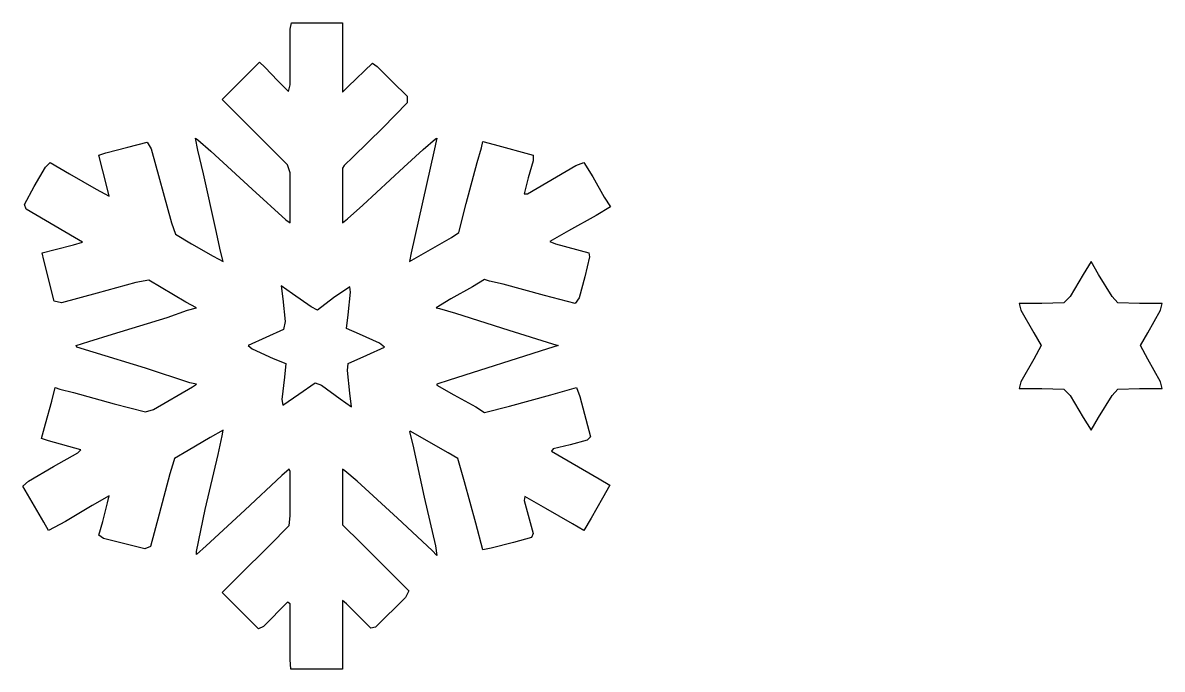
# Model space of a CAD drawing. Header units: centimetres. Extents: x -162 to 48, y -78 to 11.
# Drawn here: x -146.53 to -125.26, y -30.01 to -17.95 of the extents above; entities that cross this region are included whole.
import ezdxf

# ---------------------------------------------------------------- set-up
doc = ezdxf.new("R2010")
doc.units = ezdxf.units.CM
doc.header["$MEASUREMENT"] = 0
doc.layers.add('layer 1', color=7, linetype='Continuous')

msp = doc.modelspace()

# ---------------------------------------------------------------- linework, layer by layer
at = {"layer": 'layer 1', "color": 140}
for points, knots in [([(-135.82804, -21.5474), (-135.82804, -21.5474), (-135.55673, -21.38168), (-135.55673, -21.38168), (-135.55673, -21.38168), (-135.55673, -21.38168), (-135.67739, -21.20091), (-135.67739, -21.20091), (-135.67739, -21.20091), (-135.67739, -21.20091), (-135.8883, -20.82444), (-135.8883, -20.82444), (-135.8883, -20.82444), (-135.8883, -20.82444), (-136.05401, -20.55327), (-136.05401, -20.55327), (-136.05401, -20.55327), (-136.05401, -20.55327), (-136.20481, -20.61353), (-136.20481, -20.61353), (-136.20481, -20.61353), (-136.20481, -20.61353), (-137.10883, -21.14065), (-137.10883, -21.14065), (-137.10883, -21.14065), (-137.10883, -21.14065), (-137.16909, -21.14065), (-137.16909, -21.14065), (-137.16909, -21.14065), (-137.16909, -21.14065), (-137.09377, -20.8395), (-137.09377, -20.8395), (-137.09377, -20.8395), (-137.09377, -20.8395), (-137.00338, -20.52315), (-137.00338, -20.52315), (-137.00338, -20.52315), (-137.00338, -20.52315), (-137.00338, -20.41769), (-137.00338, -20.41769), (-137.00338, -20.41769), (-137.00338, -20.41769), (-137.72678, -20.222), (-137.72678, -20.222), (-137.72678, -20.222), (-137.72678, -20.222), (-137.93769, -20.16174), (-137.93769, -20.16174), (-137.93769, -20.16174), (-137.93769, -20.16174), (-137.96782, -20.28211), (-137.96782, -20.28211), (-137.96782, -20.28211), (-137.96782, -20.28211), (-138.04314, -20.55327), (-138.04314, -20.55327), (-138.04314, -20.55327), (-138.04314, -20.55327), (-138.25404, -21.32143), (-138.25404, -21.32143), (-138.25404, -21.32143), (-138.25404, -21.32143), (-138.38977, -21.86361), (-138.38977, -21.86361), (-138.38977, -21.86361), (-138.38977, -21.86361), (-138.52536, -21.95399), (-138.52536, -21.95399), (-138.52536, -21.95399), (-138.52536, -21.95399), (-138.91719, -22.17996), (-138.91719, -22.17996), (-138.91719, -22.17996), (-138.91719, -22.17996), (-139.26367, -22.37581), (-139.26367, -22.37581), (-139.26367, -22.37581), (-139.26367, -22.37581), (-139.30887, -22.40593), (-139.30887, -22.40593), (-139.30887, -22.40593), (-139.30887, -22.40593), (-139.27874, -22.24022), (-139.27874, -22.24022), (-139.27874, -22.24022), (-139.27874, -22.24022), (-138.85678, -20.35743), (-138.85678, -20.35743), (-138.85678, -20.35743), (-138.85678, -20.35743), (-138.79652, -20.10148), (-138.79652, -20.10148), (-138.79652, -20.10148), (-138.79652, -20.10148), (-138.82665, -20.11655), (-138.82665, -20.11655), (-138.82665, -20.11655), (-138.82665, -20.11655), (-139.05277, -20.31224), (-139.05277, -20.31224), (-139.05277, -20.31224), (-139.05277, -20.31224), (-139.41447, -20.64366), (-139.41447, -20.64366), (-139.41447, -20.64366), (-139.41447, -20.64366), (-140.18291, -21.35155), (-140.18291, -21.35155), (-140.18291, -21.35155), (-140.18291, -21.35155), (-140.46914, -21.60765), (-140.46914, -21.60765), (-140.46914, -21.60765), (-140.46914, -21.60765), (-140.55968, -21.68283), (-140.55968, -21.68283), (-140.55968, -21.68283), (-140.55968, -21.68283), (-140.55968, -21.42688), (-140.55968, -21.42688), (-140.55968, -21.42688), (-140.55968, -21.42688), (-140.55968, -20.96002), (-140.55968, -20.96002), (-140.55968, -20.96002), (-140.55968, -20.96002), (-140.55968, -20.65873), (-140.55968, -20.65873), (-140.55968, -20.65873), (-140.55968, -20.65873), (-140.52955, -20.61353), (-140.52955, -20.61353), (-140.52955, -20.61353), (-140.52955, -20.61353), (-140.36369, -20.44782), (-140.36369, -20.44782), (-140.36369, -20.44782), (-140.36369, -20.44782), (-139.80615, -19.90564), (-139.80615, -19.90564), (-139.80615, -19.90564), (-139.80615, -19.90564), (-139.35406, -19.43878), (-139.35406, -19.43878), (-139.35406, -19.43878), (-139.35406, -19.43878), (-139.35406, -19.31827), (-139.35406, -19.31827), (-139.35406, -19.31827), (-139.35406, -19.31827), (-139.62537, -19.0471), (-139.62537, -19.0471), (-139.62537, -19.0471), (-139.62537, -19.0471), (-139.91175, -18.76087), (-139.91175, -18.76087), (-139.91175, -18.76087), (-139.91175, -18.76087), (-140.00214, -18.70076), (-140.00214, -18.70076), (-140.00214, -18.70076), (-140.00214, -18.70076), (-140.45423, -19.13749), (-140.45423, -19.13749), (-140.45423, -19.13749), (-140.45423, -19.13749), (-140.55968, -19.24294), (-140.55968, -19.24294), (-140.55968, -19.24294), (-140.55968, -19.24294), (-140.55968, -18.89645), (-140.55968, -18.89645), (-140.55968, -18.89645), (-140.55968, -18.89645), (-140.55968, -18.32414), (-140.55968, -18.32414), (-140.55968, -18.32414), (-140.55968, -18.32414), (-140.55968, -17.94768), (-140.55968, -17.94768), (-140.55968, -17.94768), (-140.55968, -17.94768), (-140.72539, -17.94768), (-140.72539, -17.94768), (-140.72539, -17.94768), (-140.72539, -17.94768), (-141.14735, -17.94768), (-141.14735, -17.94768), (-141.14735, -17.94768), (-141.14735, -17.94768), (-141.5089, -17.94768), (-141.5089, -17.94768), (-141.5089, -17.94768), (-141.5089, -17.94768), (-141.53918, -18.06805), (-141.53918, -18.06805), (-141.53918, -18.06805), (-141.53918, -18.06805), (-141.53918, -19.10736), (-141.53918, -19.10736), (-141.53918, -19.10736), (-141.53918, -19.10736), (-141.56931, -19.22788), (-141.56931, -19.22788), (-141.56931, -19.22788), (-141.56931, -19.22788), (-141.76515, -19.03204), (-141.76515, -19.03204), (-141.76515, -19.03204), (-141.76515, -19.03204), (-142.00618, -18.77594), (-142.00618, -18.77594), (-142.00618, -18.77594), (-142.00618, -18.77594), (-142.11164, -18.6857), (-142.11164, -18.6857), (-142.11164, -18.6857), (-142.11164, -18.6857), (-142.30763, -18.88139), (-142.30763, -18.88139), (-142.30763, -18.88139), (-142.30763, -18.88139), (-142.60892, -19.18268), (-142.60892, -19.18268), (-142.60892, -19.18268), (-142.60892, -19.18268), (-142.80491, -19.37852), (-142.80491, -19.37852), (-142.80491, -19.37852), (-142.80491, -19.37852), (-142.75971, -19.42357), (-142.75971, -19.42357), (-142.75971, -19.42357), (-142.75971, -19.42357), (-142.57879, -19.60435), (-142.57879, -19.60435), (-142.57879, -19.60435), (-142.57879, -19.60435), (-142.02125, -20.16174), (-142.02125, -20.16174), (-142.02125, -20.16174), (-142.02125, -20.16174), (-141.58437, -20.59847), (-141.58437, -20.59847), (-141.58437, -20.59847), (-141.58437, -20.59847), (-141.53918, -20.74912), (-141.53918, -20.74912), (-141.53918, -20.74912), (-141.53918, -20.74912), (-141.53918, -21.18584), (-141.53918, -21.18584), (-141.53918, -21.18584), (-141.53918, -21.18584), (-141.53918, -21.59259), (-141.53918, -21.59259), (-141.53918, -21.59259), (-141.53918, -21.59259), (-141.53918, -21.68283), (-141.53918, -21.68283), (-141.53918, -21.68283), (-141.53918, -21.68283), (-141.6145, -21.62272), (-141.6145, -21.62272), (-141.6145, -21.62272), (-141.6145, -21.62272), (-142.24737, -21.05026), (-142.24737, -21.05026), (-142.24737, -21.05026), (-142.24737, -21.05026), (-143.01581, -20.34237), (-143.01581, -20.34237), (-143.01581, -20.34237), (-143.01581, -20.34237), (-143.25685, -20.13161), (-143.25685, -20.13161), (-143.25685, -20.13161), (-143.25685, -20.13161), (-143.30219, -20.10148), (-143.30219, -20.10148), (-143.30219, -20.10148), (-143.30219, -20.10148), (-143.25685, -20.3273), (-143.25685, -20.3273), (-143.25685, -20.3273), (-143.25685, -20.3273), (-143.15154, -20.76418), (-143.15154, -20.76418), (-143.15154, -20.76418), (-143.15154, -20.76418), (-142.92543, -21.80335), (-142.92543, -21.80335), (-142.92543, -21.80335), (-142.92543, -21.80335), (-142.83504, -22.21009), (-142.83504, -22.21009), (-142.83504, -22.21009), (-142.83504, -22.21009), (-142.78984, -22.40593), (-142.78984, -22.40593), (-142.78984, -22.40593), (-142.78984, -22.40593), (-142.97062, -22.30048), (-142.97062, -22.30048), (-142.97062, -22.30048), (-142.97062, -22.30048), (-143.37751, -22.07451), (-143.37751, -22.07451), (-143.37751, -22.07451), (-143.37751, -22.07451), (-143.67881, -21.89374), (-143.67881, -21.89374), (-143.67881, -21.89374), (-143.67881, -21.89374), (-143.75428, -21.68283), (-143.75428, -21.68283), (-143.75428, -21.68283), (-143.75428, -21.68283), (-144.1309, -20.29732), (-144.1309, -20.29732), (-144.1309, -20.29732), (-144.1309, -20.29732), (-144.20622, -20.17681), (-144.20622, -20.17681), (-144.20622, -20.17681), (-144.20622, -20.17681), (-144.56792, -20.26719), (-144.56792, -20.26719), (-144.56792, -20.26719), (-144.56792, -20.26719), (-144.97481, -20.3725), (-144.97481, -20.3725), (-144.97481, -20.3725), (-144.97481, -20.3725), (-145.1104, -20.41769), (-145.1104, -20.41769), (-145.1104, -20.41769), (-145.1104, -20.41769), (-144.95975, -21.00507), (-144.95975, -21.00507), (-144.95975, -21.00507), (-144.95975, -21.00507), (-144.91455, -21.18584), (-144.91455, -21.18584), (-144.91455, -21.18584), (-144.91455, -21.18584), (-145.15559, -21.05026), (-145.15559, -21.05026), (-145.15559, -21.05026), (-145.15559, -21.05026), (-145.65287, -20.76418), (-145.65287, -20.76418), (-145.65287, -20.76418), (-145.65287, -20.76418), (-146.01442, -20.55327), (-146.01442, -20.55327), (-146.01442, -20.55327), (-146.01442, -20.55327), (-146.10496, -20.64366), (-146.10496, -20.64366), (-146.10496, -20.64366), (-146.10496, -20.64366), (-146.31587, -21.00507), (-146.31587, -21.00507), (-146.31587, -21.00507), (-146.31587, -21.00507), (-146.49679, -21.33649), (-146.49679, -21.33649), (-146.49679, -21.33649), (-146.49679, -21.33649), (-146.46651, -21.42688), (-146.46651, -21.42688), (-146.46651, -21.42688), (-146.46651, -21.42688), (-145.56248, -21.95399), (-145.56248, -21.95399), (-145.56248, -21.95399), (-145.56248, -21.95399), (-145.41169, -22.04438), (-145.41169, -22.04438), (-145.41169, -22.04438), (-145.41169, -22.04438), (-145.57755, -22.08958), (-145.57755, -22.08958), (-145.57755, -22.08958), (-145.57755, -22.08958), (-145.92404, -22.17996), (-145.92404, -22.17996), (-145.92404, -22.17996), (-145.92404, -22.17996), (-146.16522, -22.24022), (-146.16522, -22.24022), (-146.16522, -22.24022), (-146.16522, -22.24022), (-146.13509, -22.37581), (-146.13509, -22.37581), (-146.13509, -22.37581), (-146.13509, -22.37581), (-145.93925, -23.14396), (-145.93925, -23.14396), (-145.93925, -23.14396), (-145.93925, -23.14396), (-145.80352, -23.17409), (-145.80352, -23.17409), (-145.80352, -23.17409), (-145.80352, -23.17409), (-145.14052, -22.99331), (-145.14052, -22.99331), (-145.14052, -22.99331), (-145.14052, -22.99331), (-144.41727, -22.79747), (-144.41727, -22.79747), (-144.41727, -22.79747), (-144.41727, -22.79747), (-144.17609, -22.75227), (-144.17609, -22.75227), (-144.17609, -22.75227), (-144.17609, -22.75227), (-143.48297, -23.15902), (-143.48297, -23.15902), (-143.48297, -23.15902), (-143.48297, -23.15902), (-143.28713, -23.26447), (-143.28713, -23.26447), (-143.28713, -23.26447), (-143.28713, -23.26447), (-143.45284, -23.30952), (-143.45284, -23.30952), (-143.45284, -23.30952), (-143.45284, -23.30952), (-143.8296, -23.4451), (-143.8296, -23.4451), (-143.8296, -23.4451), (-143.8296, -23.4451), (-144.8543, -23.76146), (-144.8543, -23.76146), (-144.8543, -23.76146), (-144.8543, -23.76146), (-145.29117, -23.89704), (-145.29117, -23.89704), (-145.29117, -23.89704), (-145.29117, -23.89704), (-145.53235, -23.97237), (-145.53235, -23.97237), (-145.53235, -23.97237), (-145.53235, -23.97237), (-145.51729, -24.0025), (-145.51729, -24.0025), (-145.51729, -24.0025), (-145.51729, -24.0025), (-145.21585, -24.09274), (-145.21585, -24.09274), (-145.21585, -24.09274), (-145.21585, -24.09274), (-144.23635, -24.39403), (-144.23635, -24.39403), (-144.23635, -24.39403), (-144.23635, -24.39403), (-143.40764, -24.66519), (-143.40764, -24.66519), (-143.40764, -24.66519), (-143.40764, -24.66519), (-143.28713, -24.69532), (-143.28713, -24.69532), (-143.28713, -24.69532), (-143.28713, -24.69532), (-143.36245, -24.74052), (-143.36245, -24.74052), (-143.36245, -24.74052), (-143.36245, -24.74052), (-144.0857, -25.16218), (-144.0857, -25.16218), (-144.0857, -25.16218), (-144.0857, -25.16218), (-144.23635, -25.20737), (-144.23635, -25.20737), (-144.23635, -25.20737), (-144.23635, -25.20737), (-144.82417, -25.05673), (-144.82417, -25.05673), (-144.82417, -25.05673), (-144.82417, -25.05673), (-145.57755, -24.84582), (-145.57755, -24.84582), (-145.57755, -24.84582), (-145.57755, -24.84582), (-145.83365, -24.78571), (-145.83365, -24.78571), (-145.83365, -24.78571), (-145.83365, -24.78571), (-145.92404, -24.75543), (-145.92404, -24.75543), (-145.92404, -24.75543), (-145.92404, -24.75543), (-145.98429, -25.01153), (-145.98429, -25.01153), (-145.98429, -25.01153), (-145.98429, -25.01153), (-146.10496, -25.43335), (-146.10496, -25.43335), (-146.10496, -25.43335), (-146.10496, -25.43335), (-146.18028, -25.70436), (-146.18028, -25.70436), (-146.18028, -25.70436), (-146.18028, -25.70436), (-146.0447, -25.74956), (-146.0447, -25.74956), (-146.0447, -25.74956), (-146.0447, -25.74956), (-145.44197, -25.91527), (-145.44197, -25.91527), (-145.44197, -25.91527), (-145.44197, -25.91527), (-145.50222, -25.97553), (-145.50222, -25.97553), (-145.50222, -25.97553), (-145.50222, -25.97553), (-145.95416, -26.23163), (-145.95416, -26.23163), (-145.95416, -26.23163), (-145.95416, -26.23163), (-146.42132, -26.50264), (-146.42132, -26.50264), (-146.42132, -26.50264), (-146.42132, -26.50264), (-146.52692, -26.59303), (-146.52692, -26.59303), (-146.52692, -26.59303), (-146.52692, -26.59303), (-146.13509, -27.27079), (-146.13509, -27.27079), (-146.13509, -27.27079), (-146.13509, -27.27079), (-146.0447, -27.42144), (-146.0447, -27.42144), (-146.0447, -27.42144), (-146.0447, -27.42144), (-145.72819, -27.25573), (-145.72819, -27.25573), (-145.72819, -27.25573), (-145.72819, -27.25573), (-145.23091, -26.95443), (-145.23091, -26.95443), (-145.23091, -26.95443), (-145.23091, -26.95443), (-144.91455, -26.77381), (-144.91455, -26.77381), (-144.91455, -26.77381), (-144.91455, -26.77381), (-144.94468, -26.90939), (-144.94468, -26.90939), (-144.94468, -26.90939), (-144.94468, -26.90939), (-145.03507, -27.25573), (-145.03507, -27.25573), (-145.03507, -27.25573), (-145.03507, -27.25573), (-145.1104, -27.51183), (-145.1104, -27.51183), (-145.1104, -27.51183), (-145.1104, -27.51183), (-145.02001, -27.57209), (-145.02001, -27.57209), (-145.02001, -27.57209), (-145.02001, -27.57209), (-144.25141, -27.76778), (-144.25141, -27.76778), (-144.25141, -27.76778), (-144.25141, -27.76778), (-144.14596, -27.72273), (-144.14596, -27.72273), (-144.14596, -27.72273), (-144.14596, -27.72273), (-143.98025, -27.12015), (-143.98025, -27.12015), (-143.98025, -27.12015), (-143.98025, -27.12015), (-143.78441, -26.36706), (-143.78441, -26.36706), (-143.78441, -26.36706), (-143.78441, -26.36706), (-143.70894, -26.12617), (-143.70894, -26.12617), (-143.70894, -26.12617), (-143.70894, -26.12617), (-143.69387, -26.08098), (-143.69387, -26.08098), (-143.69387, -26.08098), (-143.69387, -26.08098), (-143.43777, -25.93033), (-143.43777, -25.93033), (-143.43777, -25.93033), (-143.43777, -25.93033), (-143.03088, -25.6893), (-143.03088, -25.6893), (-143.03088, -25.6893), (-143.03088, -25.6893), (-142.78984, -25.55371), (-142.78984, -25.55371), (-142.78984, -25.55371), (-142.78984, -25.55371), (-142.80491, -25.65917), (-142.80491, -25.65917), (-142.80491, -25.65917), (-142.80491, -25.65917), (-142.88023, -26.00566), (-142.88023, -26.00566), (-142.88023, -26.00566), (-142.88023, -26.00566), (-143.12127, -27.02976), (-143.12127, -27.02976), (-143.12127, -27.02976), (-143.12127, -27.02976), (-143.28713, -27.81297), (-143.28713, -27.81297), (-143.28713, -27.81297), (-143.28713, -27.81297), (-143.28713, -27.87323), (-143.28713, -27.87323), (-143.28713, -27.87323), (-143.28713, -27.87323), (-143.1062, -27.70767), (-143.1062, -27.70767), (-143.1062, -27.70767), (-143.1062, -27.70767), (-142.38295, -27.04497), (-142.38295, -27.04497), (-142.38295, -27.04497), (-142.38295, -27.04497), (-141.68983, -26.39719), (-141.68983, -26.39719), (-141.68983, -26.39719), (-141.68983, -26.39719), (-141.55424, -26.27682), (-141.55424, -26.27682), (-141.55424, -26.27682), (-141.55424, -26.27682), (-141.53918, -26.32187), (-141.53918, -26.32187), (-141.53918, -26.32187), (-141.53918, -26.32187), (-141.53918, -27.15028), (-141.53918, -27.15028), (-141.53918, -27.15028), (-141.53918, -27.15028), (-141.55424, -27.33105), (-141.55424, -27.33105), (-141.55424, -27.33105), (-141.55424, -27.33105), (-141.93086, -27.70767), (-141.93086, -27.70767), (-141.93086, -27.70767), (-141.93086, -27.70767), (-142.4884, -28.26491), (-142.4884, -28.26491), (-142.4884, -28.26491), (-142.4884, -28.26491), (-142.80491, -28.58113), (-142.80491, -28.58113), (-142.80491, -28.58113), (-142.80491, -28.58113), (-142.66933, -28.71671), (-142.66933, -28.71671), (-142.66933, -28.71671), (-142.66933, -28.71671), (-142.35282, -29.03307), (-142.35282, -29.03307), (-142.35282, -29.03307), (-142.35282, -29.03307), (-142.12685, -29.25904), (-142.12685, -29.25904), (-142.12685, -29.25904), (-142.12685, -29.25904), (-142.03646, -29.21369), (-142.03646, -29.21369), (-142.03646, -29.21369), (-142.03646, -29.21369), (-141.58437, -28.7619), (-141.58437, -28.7619), (-141.58437, -28.7619), (-141.58437, -28.7619), (-141.53918, -28.79203), (-141.53918, -28.79203), (-141.53918, -28.79203), (-141.53918, -28.79203), (-141.53918, -29.27395), (-141.53918, -29.27395), (-141.53918, -29.27395), (-141.53918, -29.27395), (-141.53918, -29.83135), (-141.53918, -29.83135), (-141.53918, -29.83135), (-141.53918, -29.83135), (-141.52411, -30.01212), (-141.52411, -30.01212), (-141.52411, -30.01212), (-141.52411, -30.01212), (-140.78565, -30.01212), (-140.78565, -30.01212), (-140.78565, -30.01212), (-140.78565, -30.01212), (-140.55968, -30.01212), (-140.55968, -30.01212), (-140.55968, -30.01212), (-140.55968, -30.01212), (-140.55968, -29.72589), (-140.55968, -29.72589), (-140.55968, -29.72589), (-140.55968, -29.72589), (-140.55968, -29.15358), (-140.55968, -29.15358), (-140.55968, -29.15358), (-140.55968, -29.15358), (-140.55968, -28.73177), (-140.55968, -28.73177), (-140.55968, -28.73177), (-140.55968, -28.73177), (-140.48436, -28.79203), (-140.48436, -28.79203), (-140.48436, -28.79203), (-140.48436, -28.79203), (-140.24317, -29.03307), (-140.24317, -29.03307), (-140.24317, -29.03307), (-140.24317, -29.03307), (-140.03227, -29.24382), (-140.03227, -29.24382), (-140.03227, -29.24382), (-140.03227, -29.24382), (-139.94188, -29.22891), (-139.94188, -29.22891), (-139.94188, -29.22891), (-139.94188, -29.22891), (-139.38434, -28.67151), (-139.38434, -28.67151), (-139.38434, -28.67151), (-139.38434, -28.67151), (-139.32393, -28.551), (-139.32393, -28.551), (-139.32393, -28.551), (-139.32393, -28.551), (-139.71576, -28.15946), (-139.71576, -28.15946), (-139.71576, -28.15946), (-139.71576, -28.15946), (-140.28837, -27.58715), (-140.28837, -27.58715), (-140.28837, -27.58715), (-140.28837, -27.58715), (-140.48436, -27.39131), (-140.48436, -27.39131), (-140.48436, -27.39131), (-140.48436, -27.39131), (-140.55968, -27.31599), (-140.55968, -27.31599), (-140.55968, -27.31599), (-140.55968, -27.31599), (-140.55968, -27.0751), (-140.55968, -27.0751), (-140.55968, -27.0751), (-140.55968, -27.0751), (-140.55968, -26.59303), (-140.55968, -26.59303), (-140.55968, -26.59303), (-140.55968, -26.59303), (-140.55968, -26.27682), (-140.55968, -26.27682), (-140.55968, -26.27682), (-140.55968, -26.27682), (-140.51449, -26.30695), (-140.51449, -26.30695), (-140.51449, -26.30695), (-140.51449, -26.30695), (-140.28837, -26.50264), (-140.28837, -26.50264), (-140.28837, -26.50264), (-140.28837, -26.50264), (-139.53499, -27.19547), (-139.53499, -27.19547), (-139.53499, -27.19547), (-139.53499, -27.19547), (-138.88691, -27.79791), (-138.88691, -27.79791), (-138.88691, -27.79791), (-138.88691, -27.79791), (-138.79652, -27.8883), (-138.79652, -27.8883), (-138.79652, -27.8883), (-138.79652, -27.8883), (-138.82665, -27.70767), (-138.82665, -27.70767), (-138.82665, -27.70767), (-138.82665, -27.70767), (-139.0377, -26.80394), (-139.0377, -26.80394), (-139.0377, -26.80394), (-139.0377, -26.80394), (-139.24861, -25.82488), (-139.24861, -25.82488), (-139.24861, -25.82488), (-139.24861, -25.82488), (-139.30887, -25.58384), (-139.30887, -25.58384), (-139.30887, -25.58384), (-139.30887, -25.58384), (-139.2938, -25.56878), (-139.2938, -25.56878), (-139.2938, -25.56878), (-139.2938, -25.56878), (-138.58562, -25.97553), (-138.58562, -25.97553), (-138.58562, -25.97553), (-138.58562, -25.97553), (-138.40484, -26.08098), (-138.40484, -26.08098), (-138.40484, -26.08098), (-138.40484, -26.08098), (-138.28432, -26.51771), (-138.28432, -26.51771), (-138.28432, -26.51771), (-138.28432, -26.51771), (-138.07327, -27.28586), (-138.07327, -27.28586), (-138.07327, -27.28586), (-138.07327, -27.28586), (-137.93769, -27.78299), (-137.93769, -27.78299), (-137.93769, -27.78299), (-137.93769, -27.78299), (-137.78704, -27.75286), (-137.78704, -27.75286), (-137.78704, -27.75286), (-137.78704, -27.75286), (-137.36508, -27.64726), (-137.36508, -27.64726), (-137.36508, -27.64726), (-137.36508, -27.64726), (-137.03351, -27.55702), (-137.03351, -27.55702), (-137.03351, -27.55702), (-137.03351, -27.55702), (-137.00338, -27.4817), (-137.00338, -27.4817), (-137.00338, -27.4817), (-137.00338, -27.4817), (-137.16909, -26.86419), (-137.16909, -26.86419), (-137.16909, -26.86419), (-137.16909, -26.86419), (-137.15418, -26.78887), (-137.15418, -26.78887), (-137.15418, -26.78887), (-137.15418, -26.78887), (-136.76235, -27.01469), (-136.76235, -27.01469), (-136.76235, -27.01469), (-136.76235, -27.01469), (-136.26506, -27.30092), (-136.26506, -27.30092), (-136.26506, -27.30092), (-136.26506, -27.30092), (-136.05401, -27.42144), (-136.05401, -27.42144), (-136.05401, -27.42144), (-136.05401, -27.42144), (-135.91843, -27.19547), (-135.91843, -27.19547), (-135.91843, -27.19547), (-135.91843, -27.19547), (-135.70752, -26.819), (-135.70752, -26.819), (-135.70752, -26.819), (-135.70752, -26.819), (-135.57194, -26.57797), (-135.57194, -26.57797), (-135.57194, -26.57797), (-135.57194, -26.57797), (-135.76778, -26.45745), (-135.76778, -26.45745), (-135.76778, -26.45745), (-135.76778, -26.45745), (-136.65689, -25.9454), (-136.65689, -25.9454), (-136.65689, -25.9454), (-136.65689, -25.9454), (-136.62676, -25.9002), (-136.62676, -25.9002), (-136.62676, -25.9002), (-136.62676, -25.9002), (-136.31026, -25.82488), (-136.31026, -25.82488), (-136.31026, -25.82488), (-136.31026, -25.82488), (-135.99375, -25.73449), (-135.99375, -25.73449), (-135.99375, -25.73449), (-135.99375, -25.73449), (-135.93349, -25.67423), (-135.93349, -25.67423), (-135.93349, -25.67423), (-135.93349, -25.67423), (-136.12948, -24.92115), (-136.12948, -24.92115), (-136.12948, -24.92115), (-136.12948, -24.92115), (-136.18974, -24.75543), (-136.18974, -24.75543), (-136.18974, -24.75543), (-136.18974, -24.75543), (-136.67196, -24.89102), (-136.67196, -24.89102), (-136.67196, -24.89102), (-136.67196, -24.89102), (-137.4404, -25.10192), (-137.4404, -25.10192), (-137.4404, -25.10192), (-137.4404, -25.10192), (-137.90756, -25.22244), (-137.90756, -25.22244), (-137.90756, -25.22244), (-137.90756, -25.22244), (-138.07327, -25.11699), (-138.07327, -25.11699), (-138.07327, -25.11699), (-138.07327, -25.11699), (-138.48016, -24.89102), (-138.48016, -24.89102), (-138.48016, -24.89102), (-138.48016, -24.89102), (-138.79652, -24.71039), (-138.79652, -24.71039), (-138.79652, -24.71039), (-138.79652, -24.71039), (-138.79652, -24.69532), (-138.79652, -24.69532), (-138.79652, -24.69532), (-138.79652, -24.69532), (-138.57055, -24.62), (-138.57055, -24.62), (-138.57055, -24.62), (-138.57055, -24.62), (-136.73222, -24.03263), (-136.73222, -24.03263), (-136.73222, -24.03263), (-136.73222, -24.03263), (-136.53623, -23.97237), (-136.53623, -23.97237), (-136.53623, -23.97237), (-136.53623, -23.97237), (-136.64183, -23.94209), (-136.64183, -23.94209), (-136.64183, -23.94209), (-136.64183, -23.94209), (-137.45547, -23.68614), (-137.45547, -23.68614), (-137.45547, -23.68614), (-137.45547, -23.68614), (-138.45003, -23.36978), (-138.45003, -23.36978), (-138.45003, -23.36978), (-138.45003, -23.36978), (-138.75133, -23.27939), (-138.75133, -23.27939), (-138.75133, -23.27939), (-138.75133, -23.27939), (-138.81173, -23.26447), (-138.81173, -23.26447), (-138.81173, -23.26447), (-138.81173, -23.26447), (-138.54042, -23.09876), (-138.54042, -23.09876), (-138.54042, -23.09876), (-138.54042, -23.09876), (-138.13353, -22.87279), (-138.13353, -22.87279), (-138.13353, -22.87279), (-138.13353, -22.87279), (-137.90756, -22.73721), (-137.90756, -22.73721), (-137.90756, -22.73721), (-137.90756, -22.73721), (-137.81717, -22.76734), (-137.81717, -22.76734), (-137.81717, -22.76734), (-137.81717, -22.76734), (-137.56092, -22.8276), (-137.56092, -22.8276), (-137.56092, -22.8276), (-137.56092, -22.8276), (-136.79248, -23.0385), (-136.79248, -23.0385), (-136.79248, -23.0385), (-136.79248, -23.0385), (-136.21987, -23.18915), (-136.21987, -23.18915), (-136.21987, -23.18915), (-136.21987, -23.18915), (-136.14455, -23.0837), (-136.14455, -23.0837), (-136.14455, -23.0837), (-136.14455, -23.0837), (-136.03895, -22.69202), (-136.03895, -22.69202), (-136.03895, -22.69202), (-136.03895, -22.69202), (-135.94856, -22.31555), (-135.94856, -22.31555), (-135.94856, -22.31555), (-135.94856, -22.31555), (-135.96362, -22.24022), (-135.96362, -22.24022), (-135.96362, -22.24022), (-135.96362, -22.24022), (-136.58157, -22.07451), (-136.58157, -22.07451), (-136.58157, -22.07451), (-136.58157, -22.07451), (-136.68702, -22.02932), (-136.68702, -22.02932), (-136.68702, -22.02932), (-136.68702, -22.02932), (-136.34039, -21.83348), (-136.34039, -21.83348), (-136.34039, -21.83348), (-136.34039, -21.83348), (-135.82804, -21.5474), (-135.82804, -21.5474)], [0, 0, 0, 0, 0.00387597, 0.00387597, 0.00387597, 0.00387597, 0.00775194, 0.00775194, 0.00775194, 0.00775194, 0.01162791, 0.01162791, 0.01162791, 0.01162791, 0.01550388, 0.01550388, 0.01550388, 0.01550388, 0.01937984, 0.01937984, 0.01937984, 0.01937984, 0.02325581, 0.02325581, 0.02325581, 0.02325581, 0.02713178, 0.02713178, 0.02713178, 0.02713178, 0.03100775, 0.03100775, 0.03100775, 0.03100775, 0.03488372, 0.03488372, 0.03488372, 0.03488372, 0.03875969, 0.03875969, 0.03875969, 0.03875969, 0.04263566, 0.04263566, 0.04263566, 0.04263566, 0.04651163, 0.04651163, 0.04651163, 0.04651163, 0.0503876, 0.0503876, 0.0503876, 0.0503876, 0.05426357, 0.05426357, 0.05426357, 0.05426357, 0.05813953, 0.05813953, 0.05813953, 0.05813953, 0.0620155, 0.0620155, 0.0620155, 0.0620155, 0.06589147, 0.06589147, 0.06589147, 0.06589147, 0.06976744, 0.06976744, 0.06976744, 0.06976744, 0.07364341, 0.07364341, 0.07364341, 0.07364341, 0.07751938, 0.07751938, 0.07751938, 0.07751938, 0.08139535, 0.08139535, 0.08139535, 0.08139535, 0.08527132, 0.08527132, 0.08527132, 0.08527132, 0.08914729, 0.08914729, 0.08914729, 0.08914729, 0.09302326, 0.09302326, 0.09302326, 0.09302326, 0.09689922, 0.09689922, 0.09689922, 0.09689922, 0.10077519, 0.10077519, 0.10077519, 0.10077519, 0.10465116, 0.10465116, 0.10465116, 0.10465116, 0.10852713, 0.10852713, 0.10852713, 0.10852713, 0.1124031, 0.1124031, 0.1124031, 0.1124031, 0.11627907, 0.11627907, 0.11627907, 0.11627907, 0.12015504, 0.12015504, 0.12015504, 0.12015504, 0.12403101, 0.12403101, 0.12403101, 0.12403101, 0.12790698, 0.12790698, 0.12790698, 0.12790698, 0.13178295, 0.13178295, 0.13178295, 0.13178295, 0.13565891, 0.13565891, 0.13565891, 0.13565891, 0.13953488, 0.13953488, 0.13953488, 0.13953488, 0.14341085, 0.14341085, 0.14341085, 0.14341085, 0.14728682, 0.14728682, 0.14728682, 0.14728682, 0.15116279, 0.15116279, 0.15116279, 0.15116279, 0.15503876, 0.15503876, 0.15503876, 0.15503876, 0.15891473, 0.15891473, 0.15891473, 0.15891473, 0.1627907, 0.1627907, 0.1627907, 0.1627907, 0.16666667, 0.16666667, 0.16666667, 0.16666667, 0.17054264, 0.17054264, 0.17054264, 0.17054264, 0.1744186, 0.1744186, 0.1744186, 0.1744186, 0.17829457, 0.17829457, 0.17829457, 0.17829457, 0.18217054, 0.18217054, 0.18217054, 0.18217054, 0.18604651, 0.18604651, 0.18604651, 0.18604651, 0.18992248, 0.18992248, 0.18992248, 0.18992248, 0.19379845, 0.19379845, 0.19379845, 0.19379845, 0.19767442, 0.19767442, 0.19767442, 0.19767442, 0.20155039, 0.20155039, 0.20155039, 0.20155039, 0.20542636, 0.20542636, 0.20542636, 0.20542636, 0.20930233, 0.20930233, 0.20930233, 0.20930233, 0.21317829, 0.21317829, 0.21317829, 0.21317829, 0.21705426, 0.21705426, 0.21705426, 0.21705426, 0.22093023, 0.22093023, 0.22093023, 0.22093023, 0.2248062, 0.2248062, 0.2248062, 0.2248062, 0.22868217, 0.22868217, 0.22868217, 0.22868217, 0.23255814, 0.23255814, 0.23255814, 0.23255814, 0.23643411, 0.23643411, 0.23643411, 0.23643411, 0.24031008, 0.24031008, 0.24031008, 0.24031008, 0.24418605, 0.24418605, 0.24418605, 0.24418605, 0.24806202, 0.24806202, 0.24806202, 0.24806202, 0.25193798, 0.25193798, 0.25193798, 0.25193798, 0.25581395, 0.25581395, 0.25581395, 0.25581395, 0.25968992, 0.25968992, 0.25968992, 0.25968992, 0.26356589, 0.26356589, 0.26356589, 0.26356589, 0.26744186, 0.26744186, 0.26744186, 0.26744186, 0.27131783, 0.27131783, 0.27131783, 0.27131783, 0.2751938, 0.2751938, 0.2751938, 0.2751938, 0.27906977, 0.27906977, 0.27906977, 0.27906977, 0.28294574, 0.28294574, 0.28294574, 0.28294574, 0.28682171, 0.28682171, 0.28682171, 0.28682171, 0.29069767, 0.29069767, 0.29069767, 0.29069767, 0.29457364, 0.29457364, 0.29457364, 0.29457364, 0.29844961, 0.29844961, 0.29844961, 0.29844961, 0.30232558, 0.30232558, 0.30232558, 0.30232558, 0.30620155, 0.30620155, 0.30620155, 0.30620155, 0.31007752, 0.31007752, 0.31007752, 0.31007752, 0.31395349, 0.31395349, 0.31395349, 0.31395349, 0.31782946, 0.31782946, 0.31782946, 0.31782946, 0.32170543, 0.32170543, 0.32170543, 0.32170543, 0.3255814, 0.3255814, 0.3255814, 0.3255814, 0.32945736, 0.32945736, 0.32945736, 0.32945736, 0.33333333, 0.33333333, 0.33333333, 0.33333333, 0.3372093, 0.3372093, 0.3372093, 0.3372093, 0.34108527, 0.34108527, 0.34108527, 0.34108527, 0.34496124, 0.34496124, 0.34496124, 0.34496124, 0.34883721, 0.34883721, 0.34883721, 0.34883721, 0.35271318, 0.35271318, 0.35271318, 0.35271318, 0.35658915, 0.35658915, 0.35658915, 0.35658915, 0.36046512, 0.36046512, 0.36046512, 0.36046512, 0.36434109, 0.36434109, 0.36434109, 0.36434109, 0.36821705, 0.36821705, 0.36821705, 0.36821705, 0.37209302, 0.37209302, 0.37209302, 0.37209302, 0.37596899, 0.37596899, 0.37596899, 0.37596899, 0.37984496, 0.37984496, 0.37984496, 0.37984496, 0.38372093, 0.38372093, 0.38372093, 0.38372093, 0.3875969, 0.3875969, 0.3875969, 0.3875969, 0.39147287, 0.39147287, 0.39147287, 0.39147287, 0.39534884, 0.39534884, 0.39534884, 0.39534884, 0.39922481, 0.39922481, 0.39922481, 0.39922481, 0.40310078, 0.40310078, 0.40310078, 0.40310078, 0.40697674, 0.40697674, 0.40697674, 0.40697674, 0.41085271, 0.41085271, 0.41085271, 0.41085271, 0.41472868, 0.41472868, 0.41472868, 0.41472868, 0.41860465, 0.41860465, 0.41860465, 0.41860465, 0.42248062, 0.42248062, 0.42248062, 0.42248062, 0.42635659, 0.42635659, 0.42635659, 0.42635659, 0.43023256, 0.43023256, 0.43023256, 0.43023256, 0.43410853, 0.43410853, 0.43410853, 0.43410853, 0.4379845, 0.4379845, 0.4379845, 0.4379845, 0.44186047, 0.44186047, 0.44186047, 0.44186047, 0.44573643, 0.44573643, 0.44573643, 0.44573643, 0.4496124, 0.4496124, 0.4496124, 0.4496124, 0.45348837, 0.45348837, 0.45348837, 0.45348837, 0.45736434, 0.45736434, 0.45736434, 0.45736434, 0.46124031, 0.46124031, 0.46124031, 0.46124031, 0.46511628, 0.46511628, 0.46511628, 0.46511628, 0.46899225, 0.46899225, 0.46899225, 0.46899225, 0.47286822, 0.47286822, 0.47286822, 0.47286822, 0.47674419, 0.47674419, 0.47674419, 0.47674419, 0.48062016, 0.48062016, 0.48062016, 0.48062016, 0.48449612, 0.48449612, 0.48449612, 0.48449612, 0.48837209, 0.48837209, 0.48837209, 0.48837209, 0.49224806, 0.49224806, 0.49224806, 0.49224806, 0.49612403, 0.49612403, 0.49612403, 0.49612403, 0.5, 0.5, 0.5, 0.5, 0.50387597, 0.50387597, 0.50387597, 0.50387597, 0.50775194, 0.50775194, 0.50775194, 0.50775194, 0.51162791, 0.51162791, 0.51162791, 0.51162791, 0.51550388, 0.51550388, 0.51550388, 0.51550388, 0.51937984, 0.51937984, 0.51937984, 0.51937984, 0.52325581, 0.52325581, 0.52325581, 0.52325581, 0.52713178, 0.52713178, 0.52713178, 0.52713178, 0.53100775, 0.53100775, 0.53100775, 0.53100775, 0.53488372, 0.53488372, 0.53488372, 0.53488372, 0.53875969, 0.53875969, 0.53875969, 0.53875969, 0.54263566, 0.54263566, 0.54263566, 0.54263566, 0.54651163, 0.54651163, 0.54651163, 0.54651163, 0.5503876, 0.5503876, 0.5503876, 0.5503876, 0.55426357, 0.55426357, 0.55426357, 0.55426357, 0.55813953, 0.55813953, 0.55813953, 0.55813953, 0.5620155, 0.5620155, 0.5620155, 0.5620155, 0.56589147, 0.56589147, 0.56589147, 0.56589147, 0.56976744, 0.56976744, 0.56976744, 0.56976744, 0.57364341, 0.57364341, 0.57364341, 0.57364341, 0.57751938, 0.57751938, 0.57751938, 0.57751938, 0.58139535, 0.58139535, 0.58139535, 0.58139535, 0.58527132, 0.58527132, 0.58527132, 0.58527132, 0.58914729, 0.58914729, 0.58914729, 0.58914729, 0.59302326, 0.59302326, 0.59302326, 0.59302326, 0.59689922, 0.59689922, 0.59689922, 0.59689922, 0.60077519, 0.60077519, 0.60077519, 0.60077519, 0.60465116, 0.60465116, 0.60465116, 0.60465116, 0.60852713, 0.60852713, 0.60852713, 0.60852713, 0.6124031, 0.6124031, 0.6124031, 0.6124031, 0.61627907, 0.61627907, 0.61627907, 0.61627907, 0.62015504, 0.62015504, 0.62015504, 0.62015504, 0.62403101, 0.62403101, 0.62403101, 0.62403101, 0.62790698, 0.62790698, 0.62790698, 0.62790698, 0.63178295, 0.63178295, 0.63178295, 0.63178295, 0.63565891, 0.63565891, 0.63565891, 0.63565891, 0.63953488, 0.63953488, 0.63953488, 0.63953488, 0.64341085, 0.64341085, 0.64341085, 0.64341085, 0.64728682, 0.64728682, 0.64728682, 0.64728682, 0.65116279, 0.65116279, 0.65116279, 0.65116279, 0.65503876, 0.65503876, 0.65503876, 0.65503876, 0.65891473, 0.65891473, 0.65891473, 0.65891473, 0.6627907, 0.6627907, 0.6627907, 0.6627907, 0.66666667, 0.66666667, 0.66666667, 0.66666667, 0.67054264, 0.67054264, 0.67054264, 0.67054264, 0.6744186, 0.6744186, 0.6744186, 0.6744186, 0.67829457, 0.67829457, 0.67829457, 0.67829457, 0.68217054, 0.68217054, 0.68217054, 0.68217054, 0.68604651, 0.68604651, 0.68604651, 0.68604651, 0.68992248, 0.68992248, 0.68992248, 0.68992248, 0.69379845, 0.69379845, 0.69379845, 0.69379845, 0.69767442, 0.69767442, 0.69767442, 0.69767442, 0.70155039, 0.70155039, 0.70155039, 0.70155039, 0.70542636, 0.70542636, 0.70542636, 0.70542636, 0.70930233, 0.70930233, 0.70930233, 0.70930233, 0.71317829, 0.71317829, 0.71317829, 0.71317829, 0.71705426, 0.71705426, 0.71705426, 0.71705426, 0.72093023, 0.72093023, 0.72093023, 0.72093023, 0.7248062, 0.7248062, 0.7248062, 0.7248062, 0.72868217, 0.72868217, 0.72868217, 0.72868217, 0.73255814, 0.73255814, 0.73255814, 0.73255814, 0.73643411, 0.73643411, 0.73643411, 0.73643411, 0.74031008, 0.74031008, 0.74031008, 0.74031008, 0.74418605, 0.74418605, 0.74418605, 0.74418605, 0.74806202, 0.74806202, 0.74806202, 0.74806202, 0.75193798, 0.75193798, 0.75193798, 0.75193798, 0.75581395, 0.75581395, 0.75581395, 0.75581395, 0.75968992, 0.75968992, 0.75968992, 0.75968992, 0.76356589, 0.76356589, 0.76356589, 0.76356589, 0.76744186, 0.76744186, 0.76744186, 0.76744186, 0.77131783, 0.77131783, 0.77131783, 0.77131783, 0.7751938, 0.7751938, 0.7751938, 0.7751938, 0.77906977, 0.77906977, 0.77906977, 0.77906977, 0.78294574, 0.78294574, 0.78294574, 0.78294574, 0.78682171, 0.78682171, 0.78682171, 0.78682171, 0.79069767, 0.79069767, 0.79069767, 0.79069767, 0.79457364, 0.79457364, 0.79457364, 0.79457364, 0.79844961, 0.79844961, 0.79844961, 0.79844961, 0.80232558, 0.80232558, 0.80232558, 0.80232558, 0.80620155, 0.80620155, 0.80620155, 0.80620155, 0.81007752, 0.81007752, 0.81007752, 0.81007752, 0.81395349, 0.81395349, 0.81395349, 0.81395349, 0.81782946, 0.81782946, 0.81782946, 0.81782946, 0.82170543, 0.82170543, 0.82170543, 0.82170543, 0.8255814, 0.8255814, 0.8255814, 0.8255814, 0.82945736, 0.82945736, 0.82945736, 0.82945736, 0.83333333, 0.83333333, 0.83333333, 0.83333333, 0.8372093, 0.8372093, 0.8372093, 0.8372093, 0.84108527, 0.84108527, 0.84108527, 0.84108527, 0.84496124, 0.84496124, 0.84496124, 0.84496124, 0.84883721, 0.84883721, 0.84883721, 0.84883721, 0.85271318, 0.85271318, 0.85271318, 0.85271318, 0.85658915, 0.85658915, 0.85658915, 0.85658915, 0.86046512, 0.86046512, 0.86046512, 0.86046512, 0.86434109, 0.86434109, 0.86434109, 0.86434109, 0.86821705, 0.86821705, 0.86821705, 0.86821705, 0.87209302, 0.87209302, 0.87209302, 0.87209302, 0.87596899, 0.87596899, 0.87596899, 0.87596899, 0.87984496, 0.87984496, 0.87984496, 0.87984496, 0.88372093, 0.88372093, 0.88372093, 0.88372093, 0.8875969, 0.8875969, 0.8875969, 0.8875969, 0.89147287, 0.89147287, 0.89147287, 0.89147287, 0.89534884, 0.89534884, 0.89534884, 0.89534884, 0.89922481, 0.89922481, 0.89922481, 0.89922481, 0.90310078, 0.90310078, 0.90310078, 0.90310078, 0.90697674, 0.90697674, 0.90697674, 0.90697674, 0.91085271, 0.91085271, 0.91085271, 0.91085271, 0.91472868, 0.91472868, 0.91472868, 0.91472868, 0.91860465, 0.91860465, 0.91860465, 0.91860465, 0.92248062, 0.92248062, 0.92248062, 0.92248062, 0.92635659, 0.92635659, 0.92635659, 0.92635659, 0.93023256, 0.93023256, 0.93023256, 0.93023256, 0.93410853, 0.93410853, 0.93410853, 0.93410853, 0.9379845, 0.9379845, 0.9379845, 0.9379845, 0.94186047, 0.94186047, 0.94186047, 0.94186047, 0.94573643, 0.94573643, 0.94573643, 0.94573643, 0.9496124, 0.9496124, 0.9496124, 0.9496124, 0.95348837, 0.95348837, 0.95348837, 0.95348837, 0.95736434, 0.95736434, 0.95736434, 0.95736434, 0.96124031, 0.96124031, 0.96124031, 0.96124031, 0.96511628, 0.96511628, 0.96511628, 0.96511628, 0.96899225, 0.96899225, 0.96899225, 0.96899225, 0.97286822, 0.97286822, 0.97286822, 0.97286822, 0.97674419, 0.97674419, 0.97674419, 0.97674419, 0.98062016, 0.98062016, 0.98062016, 0.98062016, 0.98449612, 0.98449612, 0.98449612, 0.98449612, 0.98837209, 0.98837209, 0.98837209, 0.98837209, 0.99224806, 0.99224806, 0.99224806, 0.99224806, 1, 1, 1, 1]), ([(-125.53133, -24.22832), (-125.53133, -24.22832), (-125.53133, -24.22832), (-125.53133, -24.22832), (-125.53133, -24.22832), (-125.53133, -24.22832), (-125.2903, -24.65013), (-125.2903, -24.65013), (-125.2903, -24.65013), (-125.2903, -24.65013), (-125.26017, -24.7705), (-125.26017, -24.7705), (-125.26017, -24.7705), (-125.26017, -24.7705), (-125.68198, -24.7705), (-125.68198, -24.7705), (-125.68198, -24.7705), (-125.68198, -24.7705), (-126.08887, -24.78571), (-126.08887, -24.78571), (-126.08887, -24.78571), (-126.08887, -24.78571), (-126.19432, -24.90608), (-126.19432, -24.90608), (-126.19432, -24.90608), (-126.19432, -24.90608), (-126.45057, -25.31283), (-126.45057, -25.31283), (-126.45057, -25.31283), (-126.45057, -25.31283), (-126.58615, -25.55371), (-126.58615, -25.55371), (-126.58615, -25.55371), (-126.58615, -25.55371), (-126.7368, -25.31283), (-126.7368, -25.31283), (-126.7368, -25.31283), (-126.7368, -25.31283), (-126.97798, -24.90608), (-126.97798, -24.90608), (-126.97798, -24.90608), (-126.97798, -24.90608), (-127.0985, -24.78571), (-127.0985, -24.78571), (-127.0985, -24.78571), (-127.0985, -24.78571), (-127.50539, -24.7705), (-127.50539, -24.7705), (-127.50539, -24.7705), (-127.50539, -24.7705), (-127.92735, -24.7705), (-127.92735, -24.7705), (-127.92735, -24.7705), (-127.92735, -24.7705), (-127.89722, -24.65013), (-127.89722, -24.65013), (-127.89722, -24.65013), (-127.89722, -24.65013), (-127.65604, -24.22832), (-127.65604, -24.22832), (-127.65604, -24.22832), (-127.65604, -24.22832), (-127.52046, -23.97237), (-127.52046, -23.97237), (-127.52046, -23.97237), (-127.52046, -23.97237), (-127.65604, -23.73133), (-127.65604, -23.73133), (-127.65604, -23.73133), (-127.65604, -23.73133), (-127.89722, -23.30952), (-127.89722, -23.30952), (-127.89722, -23.30952), (-127.89722, -23.30952), (-127.92735, -23.18915), (-127.92735, -23.18915), (-127.92735, -23.18915), (-127.92735, -23.18915), (-127.50539, -23.18915), (-127.50539, -23.18915), (-127.50539, -23.18915), (-127.50539, -23.18915), (-127.0985, -23.17409), (-127.0985, -23.17409), (-127.0985, -23.17409), (-127.0985, -23.17409), (-126.97798, -23.05357), (-126.97798, -23.05357), (-126.97798, -23.05357), (-126.97798, -23.05357), (-126.7368, -22.64682), (-126.7368, -22.64682), (-126.7368, -22.64682), (-126.7368, -22.64682), (-126.58615, -22.40593), (-126.58615, -22.40593), (-126.58615, -22.40593), (-126.58615, -22.40593), (-126.45057, -22.64682), (-126.45057, -22.64682), (-126.45057, -22.64682), (-126.45057, -22.64682), (-126.19432, -23.05357), (-126.19432, -23.05357), (-126.19432, -23.05357), (-126.19432, -23.05357), (-126.08887, -23.17409), (-126.08887, -23.17409), (-126.08887, -23.17409), (-126.08887, -23.17409), (-125.68198, -23.18915), (-125.68198, -23.18915), (-125.68198, -23.18915), (-125.68198, -23.18915), (-125.26017, -23.18915), (-125.26017, -23.18915), (-125.26017, -23.18915), (-125.26017, -23.18915), (-125.2903, -23.30952), (-125.2903, -23.30952), (-125.2903, -23.30952), (-125.2903, -23.30952), (-125.53133, -23.73133), (-125.53133, -23.73133), (-125.53133, -23.73133), (-125.53133, -23.73133), (-125.66691, -23.97237), (-125.66691, -23.97237), (-125.66691, -23.97237), (-125.66691, -23.97237), (-125.53133, -24.22832), (-125.53133, -24.22832)], [0, 0, 0, 0, 0.02941176, 0.02941176, 0.02941176, 0.02941176, 0.05882353, 0.05882353, 0.05882353, 0.05882353, 0.08823529, 0.08823529, 0.08823529, 0.08823529, 0.11764706, 0.11764706, 0.11764706, 0.11764706, 0.14705882, 0.14705882, 0.14705882, 0.14705882, 0.17647059, 0.17647059, 0.17647059, 0.17647059, 0.20588235, 0.20588235, 0.20588235, 0.20588235, 0.23529412, 0.23529412, 0.23529412, 0.23529412, 0.26470588, 0.26470588, 0.26470588, 0.26470588, 0.29411765, 0.29411765, 0.29411765, 0.29411765, 0.32352941, 0.32352941, 0.32352941, 0.32352941, 0.35294118, 0.35294118, 0.35294118, 0.35294118, 0.38235294, 0.38235294, 0.38235294, 0.38235294, 0.41176471, 0.41176471, 0.41176471, 0.41176471, 0.44117647, 0.44117647, 0.44117647, 0.44117647, 0.47058824, 0.47058824, 0.47058824, 0.47058824, 0.5, 0.5, 0.5, 0.5, 0.52941176, 0.52941176, 0.52941176, 0.52941176, 0.55882353, 0.55882353, 0.55882353, 0.55882353, 0.58823529, 0.58823529, 0.58823529, 0.58823529, 0.61764706, 0.61764706, 0.61764706, 0.61764706, 0.64705882, 0.64705882, 0.64705882, 0.64705882, 0.67647059, 0.67647059, 0.67647059, 0.67647059, 0.70588235, 0.70588235, 0.70588235, 0.70588235, 0.73529412, 0.73529412, 0.73529412, 0.73529412, 0.76470588, 0.76470588, 0.76470588, 0.76470588, 0.79411765, 0.79411765, 0.79411765, 0.79411765, 0.82352941, 0.82352941, 0.82352941, 0.82352941, 0.85294118, 0.85294118, 0.85294118, 0.85294118, 0.88235294, 0.88235294, 0.88235294, 0.88235294, 0.91176471, 0.91176471, 0.91176471, 0.91176471, 0.94117647, 0.94117647, 0.94117647, 0.94117647, 1, 1, 1, 1]), ([(-140.10759, -24.15299), (-140.10759, -24.15299), (-140.10759, -24.15299), (-140.10759, -24.15299), (-140.10759, -24.15299), (-140.10759, -24.15299), (-140.45423, -24.30364), (-140.45423, -24.30364), (-140.45423, -24.30364), (-140.45423, -24.30364), (-140.46914, -24.43922), (-140.46914, -24.43922), (-140.46914, -24.43922), (-140.46914, -24.43922), (-140.4241, -24.86089), (-140.4241, -24.86089), (-140.4241, -24.86089), (-140.4241, -24.86089), (-140.39382, -25.11699), (-140.39382, -25.11699), (-140.39382, -25.11699), (-140.39382, -25.11699), (-140.60487, -24.96634), (-140.60487, -24.96634), (-140.60487, -24.96634), (-140.60487, -24.96634), (-140.95136, -24.71039), (-140.95136, -24.71039), (-140.95136, -24.71039), (-140.95136, -24.71039), (-141.07203, -24.66519), (-141.07203, -24.66519), (-141.07203, -24.66519), (-141.07203, -24.66519), (-141.37332, -24.87595), (-141.37332, -24.87595), (-141.37332, -24.87595), (-141.37332, -24.87595), (-141.67476, -25.08686), (-141.67476, -25.08686), (-141.67476, -25.08686), (-141.67476, -25.08686), (-141.68983, -24.9814), (-141.68983, -24.9814), (-141.68983, -24.9814), (-141.68983, -24.9814), (-141.64463, -24.55974), (-141.64463, -24.55974), (-141.64463, -24.55974), (-141.64463, -24.55974), (-141.6145, -24.30364), (-141.6145, -24.30364), (-141.6145, -24.30364), (-141.6145, -24.30364), (-141.85554, -24.21325), (-141.85554, -24.21325), (-141.85554, -24.21325), (-141.85554, -24.21325), (-142.24737, -24.03263), (-142.24737, -24.03263), (-142.24737, -24.03263), (-142.24737, -24.03263), (-142.32269, -23.97237), (-142.32269, -23.97237), (-142.32269, -23.97237), (-142.32269, -23.97237), (-141.99112, -23.82172), (-141.99112, -23.82172), (-141.99112, -23.82172), (-141.99112, -23.82172), (-141.6597, -23.67107), (-141.6597, -23.67107), (-141.6597, -23.67107), (-141.6597, -23.67107), (-141.62957, -23.52043), (-141.62957, -23.52043), (-141.62957, -23.52043), (-141.62957, -23.52043), (-141.67476, -23.09876), (-141.67476, -23.09876), (-141.67476, -23.09876), (-141.67476, -23.09876), (-141.70489, -22.85773), (-141.70489, -22.85773), (-141.70489, -22.85773), (-141.70489, -22.85773), (-141.49384, -23.00837), (-141.49384, -23.00837), (-141.49384, -23.00837), (-141.49384, -23.00837), (-141.14735, -23.24926), (-141.14735, -23.24926), (-141.14735, -23.24926), (-141.14735, -23.24926), (-141.02683, -23.30952), (-141.02683, -23.30952), (-141.02683, -23.30952), (-141.02683, -23.30952), (-140.72539, -23.0837), (-140.72539, -23.0837), (-140.72539, -23.0837), (-140.72539, -23.0837), (-140.4241, -22.87279), (-140.4241, -22.87279), (-140.4241, -22.87279), (-140.4241, -22.87279), (-140.40889, -22.97825), (-140.40889, -22.97825), (-140.40889, -22.97825), (-140.40889, -22.97825), (-140.45423, -23.39991), (-140.45423, -23.39991), (-140.45423, -23.39991), (-140.45423, -23.39991), (-140.48436, -23.65601), (-140.48436, -23.65601), (-140.48436, -23.65601), (-140.48436, -23.65601), (-140.24317, -23.76146), (-140.24317, -23.76146), (-140.24317, -23.76146), (-140.24317, -23.76146), (-139.86641, -23.92717), (-139.86641, -23.92717), (-139.86641, -23.92717), (-139.86641, -23.92717), (-139.77602, -24.0025), (-139.77602, -24.0025), (-139.77602, -24.0025), (-139.77602, -24.0025), (-140.10759, -24.15299), (-140.10759, -24.15299)], [0, 0, 0, 0, 0.02941176, 0.02941176, 0.02941176, 0.02941176, 0.05882353, 0.05882353, 0.05882353, 0.05882353, 0.08823529, 0.08823529, 0.08823529, 0.08823529, 0.11764706, 0.11764706, 0.11764706, 0.11764706, 0.14705882, 0.14705882, 0.14705882, 0.14705882, 0.17647059, 0.17647059, 0.17647059, 0.17647059, 0.20588235, 0.20588235, 0.20588235, 0.20588235, 0.23529412, 0.23529412, 0.23529412, 0.23529412, 0.26470588, 0.26470588, 0.26470588, 0.26470588, 0.29411765, 0.29411765, 0.29411765, 0.29411765, 0.32352941, 0.32352941, 0.32352941, 0.32352941, 0.35294118, 0.35294118, 0.35294118, 0.35294118, 0.38235294, 0.38235294, 0.38235294, 0.38235294, 0.41176471, 0.41176471, 0.41176471, 0.41176471, 0.44117647, 0.44117647, 0.44117647, 0.44117647, 0.47058824, 0.47058824, 0.47058824, 0.47058824, 0.5, 0.5, 0.5, 0.5, 0.52941176, 0.52941176, 0.52941176, 0.52941176, 0.55882353, 0.55882353, 0.55882353, 0.55882353, 0.58823529, 0.58823529, 0.58823529, 0.58823529, 0.61764706, 0.61764706, 0.61764706, 0.61764706, 0.64705882, 0.64705882, 0.64705882, 0.64705882, 0.67647059, 0.67647059, 0.67647059, 0.67647059, 0.70588235, 0.70588235, 0.70588235, 0.70588235, 0.73529412, 0.73529412, 0.73529412, 0.73529412, 0.76470588, 0.76470588, 0.76470588, 0.76470588, 0.79411765, 0.79411765, 0.79411765, 0.79411765, 0.82352941, 0.82352941, 0.82352941, 0.82352941, 0.85294118, 0.85294118, 0.85294118, 0.85294118, 0.88235294, 0.88235294, 0.88235294, 0.88235294, 0.91176471, 0.91176471, 0.91176471, 0.91176471, 0.94117647, 0.94117647, 0.94117647, 0.94117647, 1, 1, 1, 1])]:
    msp.add_open_spline(points, degree=3, knots=knots, dxfattribs=at)

doc.saveas('drawing.dxf')
